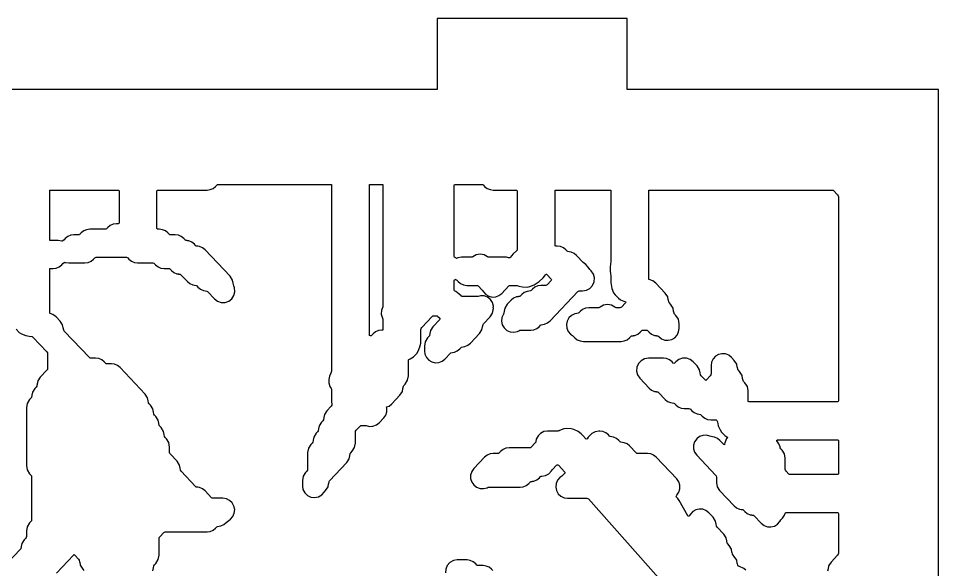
# Model space of a CAD drawing. Header units: millimetres. Extents: x 10 to 410, y 18 to 283.
# Drawn here: x 172.47 to 211.27, y 123.76 to 147 of the extents above; entities that cross this region are included whole.
import ezdxf

# ---------------------------------------------------------------- set-up
doc = ezdxf.new("R2010")
doc.units = ezdxf.units.MM
doc.layers.add('CUT', color=1, linetype='Continuous')

msp = doc.modelspace()

# ---------------------------------------------------------------- linework, layer by layer
at = {"layer": 'CUT'}
for points in [[(190.134, 21), (198.134, 21), (198.134, 24), (211.2679, 24), (211.2679, 144), (198.134, 144), (198.134, 147), (190.134, 147), (190.134, 144), (169.134, 144), (169.134, 147), (161.134, 147), (161.134, 144), (148, 144), (148, 24), (161.134, 24), (161.134, 21), (169.134, 21), (169.134, 24), (190.134, 24)], [(173.8016, 139.7583), (173.8356, 139.7637), (176.6776, 139.7637), (176.7115, 139.7583), (176.7169, 139.7244), (176.7169, 138.3853), (176.7115, 138.3514), (176.6776, 138.346), (176.6046, 138.346), (176.4708, 138.3278), (176.3468, 138.2744), (176.2416, 138.1898), (176.1891, 138.1343), (176.1639, 138.1141), (176.1318, 138.1097), (175.4858, 138.1097), (175.3521, 138.0915), (175.228, 138.0381), (175.1228, 137.9535), (175.0703, 137.898), (175.0451, 137.8778), (175.013, 137.8734), (174.8146, 137.8734), (174.6808, 137.8552), (174.5568, 137.8018), (174.4515, 137.7172), (174.399, 137.6618), (174.3477, 137.6205), (174.3239, 137.6056), (174.3064, 137.6142), (174.1568, 137.6371), (173.8356, 137.6371), (173.8016, 137.6425), (173.7962, 137.6765), (173.7962, 139.7244)], [(187.7677, 134.5301), (187.8183, 134.3652), (187.8377, 134.3272), (187.8436, 134.2898), (187.8436, 133.8959), (187.8383, 133.8619), (187.8043, 133.8565), (187.7925, 133.8565), (187.6587, 133.8383), (187.5347, 133.7849), (187.4294, 133.7003), (187.3769, 133.6449), (187.3517, 133.6246), (187.3197, 133.6203), (187.3143, 133.6203), (187.2803, 133.6256), (187.275, 133.6596), (187.275, 139.9606), (187.2803, 139.9946), (187.3143, 140), (187.8043, 140), (187.8383, 139.9946), (187.8436, 139.9606), (187.8436, 134.8941), (187.833, 134.8387), (187.7761, 134.7023)], [(192.0506, 139.9956), (192.0758, 139.9754), (192.1283, 139.9199), (192.2335, 139.8353), (192.3576, 139.7819), (192.4914, 139.7637), (193.4593, 139.7637), (193.4933, 139.7583), (193.4987, 139.7244), (193.4987, 137.2658), (193.4943, 137.2337), (193.4741, 137.2085), (193.3282, 137.0704), (193.264, 136.9964), (193.218, 136.9315), (193.1946, 136.907), (193.1399, 136.9112), (193.0487, 136.9283), (192.3101, 136.9283), (192.2781, 136.9326), (192.2539, 136.9521), (192.1067, 137.034), (191.9406, 137.0624), (191.7745, 137.034), (191.6273, 136.9521), (191.6031, 136.9326), (191.5711, 136.9283), (191.1526, 136.9283), (191.003, 136.9054), (190.9464, 136.8776), (190.914, 136.9012), (190.8529, 136.9323), (190.8473, 136.9676), (190.8473, 139.9606), (190.8527, 139.9946), (190.8866, 140), (192.0186, 140)], [(207.0388, 127.7725), (207.0048, 127.7671), (205.0131, 127.7671), (204.9811, 127.7715), (204.9559, 127.7917), (204.8393, 127.9149), (204.8151, 127.9527), (204.8066, 127.9969), (204.8066, 128.4591), (204.7711, 128.6441), (204.6697, 128.8028), (204.6155, 128.86), (204.5913, 128.8979), (204.5846, 128.933), (204.5367, 129.0704), (204.4512, 129.1882), (204.4351, 129.2005), (204.4588, 129.2191), (204.4828, 129.2322), (204.5222, 129.2388), (207.0048, 129.2388), (207.0388, 129.2335), (207.0442, 129.1995), (207.0442, 127.8065)]]:
    msp.add_lwpolyline(points, close=True, dxfattribs=at)
for points in [[(178.1441, 123.7103), (178.1687, 123.8387), (178.1706, 123.8383), (178.188, 123.9291), (178.2122, 123.967), (178.2664, 124.0242), (178.3678, 124.1829), (178.4033, 124.368), (178.4033, 125.0664), (178.4118, 125.1105), (178.436, 125.1484), (178.6038, 125.3256), (178.6289, 125.3458), (178.661, 125.3502), (180.4258, 125.3502), (180.5595, 125.3684), (180.6836, 125.4218), (180.7888, 125.5064), (180.8413, 125.5619), (180.8665, 125.5821), (180.9321, 125.5911), (180.9317, 125.5945), (181.0071, 125.6047), (181.1311, 125.6581), (181.2363, 125.7427), (181.2888, 125.7982), (181.3402, 125.8394), (181.4193, 125.8888), (181.5178, 126.0038), (181.5774, 126.1429), (181.5926, 126.2935), (181.5621, 126.4418), (181.4885, 126.5741), (181.3788, 126.6784), (181.2429, 126.745), (181.0932, 126.7679), (180.6748, 126.7679), (180.6428, 126.7723), (180.6176, 126.7926), (180.3413, 127.0843), (180.2361, 127.1689), (180.112, 127.2223), (180.0367, 127.2325), (180.0371, 127.2359), (179.9715, 127.2449), (179.9463, 127.2651), (179.331, 127.9149), (179.3068, 127.9527), (179.2894, 128.0436), (179.2875, 128.0432), (179.2628, 128.1715), (179.1614, 128.3303), (178.8835, 128.6237), (178.8593, 128.6616), (178.8508, 128.7058), (178.8508, 128.9316), (178.8153, 129.1167), (178.7139, 129.2754), (178.6597, 129.3326), (178.6355, 129.3705), (178.6181, 129.4613), (178.6162, 129.4609), (178.5916, 129.5892), (178.4901, 129.748), (178.436, 129.8052), (178.4118, 129.843), (178.3944, 129.9339), (178.3924, 129.9335), (178.3678, 130.0618), (178.2664, 130.2206), (178.2122, 130.2777), (178.188, 130.3156), (178.1706, 130.4064), (178.1687, 130.4061), (178.1441, 130.5344), (178.0426, 130.6931), (177.9885, 130.7503), (177.9643, 130.7882), (177.9468, 130.879), (177.9449, 130.8786), (177.9203, 131.007), (177.8188, 131.1657), (176.7612, 132.2826), (176.6559, 132.3672), (176.5319, 132.4206), (176.3981, 132.4388), (176.1997, 132.4388), (176.1676, 132.4432), (176.1424, 132.4634), (176.0899, 132.5189), (175.9847, 132.6035), (175.8606, 132.6569), (175.7269, 132.6751), (175.5284, 132.6751), (175.4964, 132.6795), (175.4712, 132.6997), (174.4084, 133.822), (174.3842, 133.8599), (174.3667, 133.9507), (174.3648, 133.9504), (174.3402, 134.0787), (174.2387, 134.2374), (174.0614, 134.4247), (173.9314, 134.5233), (173.8193, 134.5605), (173.8018, 134.5695), (173.7962, 134.6048), (173.7962, 136.4163), (173.8016, 136.4503), (173.8356, 136.4557), (173.9368, 136.4557), (174.0706, 136.4739), (174.1946, 136.5273), (174.2999, 136.6119), (174.3524, 136.6674), (174.4037, 136.7086), (174.4275, 136.7235), (174.445, 136.7149), (174.5946, 136.692), (175.2793, 136.692), (175.4131, 136.7102), (175.5372, 136.7636), (175.6424, 136.8482), (175.6949, 136.9036), (175.7201, 136.9239), (175.7521, 136.9283), (177.0269, 136.9283), (177.0589, 136.9239), (177.0841, 136.9036), (177.1366, 136.8482), (177.2418, 136.7636), (177.3659, 136.7102), (177.4997, 136.692), (178.1456, 136.692), (178.1777, 136.6876), (178.2029, 136.6674), (178.2554, 136.6119), (178.3606, 136.5273), (178.4847, 136.4739), (178.6184, 136.4557), (178.8169, 136.4557), (178.8489, 136.4513), (178.8741, 136.4311), (178.9267, 136.3756), (179.0319, 136.291), (179.1559, 136.2376), (179.2313, 136.2274), (179.2308, 136.224), (179.2965, 136.215), (179.3217, 136.1948), (179.5979, 135.903), (179.7032, 135.8184), (179.8272, 135.7651), (179.9026, 135.7548), (179.9021, 135.7514), (179.9677, 135.7425), (179.9929, 135.7222), (180.0454, 135.6668), (180.1507, 135.5821), (180.2747, 135.5288), (180.3501, 135.5185), (180.3496, 135.5151), (180.4152, 135.5062), (180.4404, 135.4859), (180.7378, 135.1719), (180.8679, 135.0733), (181.0229, 135.0218), (181.1862, 135.023), (181.3403, 135.0767), (181.469, 135.1773), (181.5584, 135.3139), (181.599, 135.472), (181.5865, 135.6348), (181.5503, 135.7193), (181.527, 135.841), (181.525, 135.8407), (181.5004, 135.969), (181.399, 136.1277), (180.3413, 137.2446), (180.2361, 137.3292), (180.112, 137.3826), (180.0367, 137.3929), (180.0371, 137.3963), (179.9715, 137.4052), (179.9463, 137.4255), (179.8938, 137.4809), (179.7885, 137.5655), (179.6645, 137.6189), (179.5891, 137.6292), (179.5896, 137.6326), (179.524, 137.6415), (179.4988, 137.6618), (179.4463, 137.7172), (179.341, 137.8018), (179.217, 137.8552), (179.0832, 137.8734), (178.8847, 137.8734), (178.8527, 137.8778), (178.8275, 137.898), (178.775, 137.9535), (178.6698, 138.0381), (178.5457, 138.0915), (178.4119, 138.1097), (178.3563, 138.1097), (178.3223, 138.1151), (178.3169, 138.1491), (178.3169, 139.7244), (178.3223, 139.7583), (178.3563, 139.7637), (180.4258, 139.7637), (180.5595, 139.7819), (180.6836, 139.8353), (180.7888, 139.9199), (180.8413, 139.9754), (180.8665, 139.9956), (180.8985, 140), (185.6356, 140), (185.6696, 139.9946), (185.675, 139.9606), (185.675, 132.1314), (185.6665, 132.0873), (185.6422, 132.0493), (185.5836, 131.9203), (185.5635, 131.7801), (185.5635, 131.7408), (185.5598, 131.6303), (185.6023, 131.4812), (185.6577, 131.3983), (185.6696, 131.3734), (185.675, 131.3377), (185.675, 130.8331), (185.6846, 130.7355), (185.6865, 130.7257), (185.6879, 130.6885), (185.6669, 130.6577), (185.4767, 130.4569), (185.3753, 130.2981), (185.3507, 130.1698), (185.3487, 130.1702), (185.3313, 130.0793), (185.3071, 130.0414), (185.253, 129.9843), (185.1515, 129.8255), (185.1269, 129.6972), (185.125, 129.6976), (185.1075, 129.6067), (185.0833, 129.5689), (185.0292, 129.5117), (184.9278, 129.3529), (184.9031, 129.2246), (184.9012, 129.225), (184.8838, 129.1342), (184.8596, 129.0963), (184.8055, 129.0391), (184.704, 128.8804), (184.6685, 128.6953), (184.6685, 127.9969), (184.66, 127.9527), (184.6358, 127.9149), (184.5817, 127.8577), (184.4802, 127.6989), (184.4447, 127.5139), (184.4447, 127.298), (184.4704, 127.1399), (184.5447, 126.9981), (184.66, 126.887), (184.8045, 126.818), (184.9634, 126.7983), (185.1204, 126.8298), (185.2594, 126.9094), (185.3661, 127.0287), (185.3725, 127.0387), (185.4266, 127.0959), (185.528, 127.2546), (185.5526, 127.383), (185.5546, 127.3826), (185.572, 127.4734), (185.5962, 127.5113), (186.3216, 128.2773), (186.4231, 128.4361), (186.4477, 128.5644), (186.4496, 128.564), (186.467, 128.6549), (186.4912, 128.6927), (186.5454, 128.7499), (186.6468, 128.9087), (186.6823, 129.0937), (186.6823, 129.5558), (186.6908, 129.6), (186.715, 129.6379), (186.8828, 129.815), (186.908, 129.8353), (186.94, 129.8397), (187.0959, 129.8397), (187.1352, 129.8343), (187.2707, 129.7991), (187.4223, 129.8068), (187.5646, 129.8597), (187.6845, 129.9528), (187.8773, 130.1564), (187.9626, 130.2788), (188.0079, 130.4209), (188.0094, 130.57), (187.9947, 130.6194), (188.0997, 130.6596), (188.2166, 130.751), (188.5592, 131.1128), (188.6606, 131.2715), (188.6852, 131.3998), (188.6872, 131.3995), (188.7046, 131.4903), (188.7288, 131.5282), (188.7829, 131.5853), (188.8844, 131.7441), (188.9199, 131.9291), (188.9199, 132.5684), (188.9267, 132.6076), (188.9368, 132.6164), (188.9877, 132.6428), (189.1266, 132.7356), (189.2646, 132.8735), (189.3275, 132.9677), (189.4021, 133.1479), (189.434, 133.3082), (189.4436, 133.4058), (189.4436, 133.8895), (189.4521, 133.9337), (189.4763, 133.9716), (189.9166, 134.4365), (189.9478, 134.46), (190.029, 134.4577), (190.029, 134.4587), (190.0692, 134.4553), (190.1323, 134.4571), (190.1635, 134.4336), (190.2363, 134.3567), (190.2554, 134.3291), (190.2363, 134.3015), (189.9519, 134.0012), (189.8504, 133.8424), (189.8258, 133.7141), (189.8239, 133.7145), (189.8064, 133.6236), (189.7822, 133.5857), (189.7281, 133.5286), (189.6267, 133.3698), (189.5912, 133.1848), (189.5912, 132.9851), (189.6132, 132.8384), (189.6773, 132.7045), (189.7779, 132.5954), (189.9061, 132.5206), (190.0506, 132.4868), (190.1987, 132.4968), (190.3373, 132.5499), (190.4542, 132.6413), (190.6866, 132.8868), (190.7118, 132.907), (190.7775, 132.916), (190.777, 132.9194), (190.8524, 132.9296), (190.9764, 132.983), (191.0816, 133.0676), (191.1341, 133.1231), (191.1593, 133.1433), (191.225, 133.1523), (191.2245, 133.1556), (191.2999, 133.1659), (191.4239, 133.2193), (191.5291, 133.3039), (191.9155, 133.7119), (192.017, 133.8707), (192.0416, 133.999), (192.0435, 133.9986), (192.061, 134.0895), (192.0852, 134.1273), (192.363, 134.4208), (192.4645, 134.5795), (192.4891, 134.7079), (192.491, 134.7075), (192.4925, 134.715), (192.4929, 134.7278), (192.5, 134.7646), (192.5, 134.8017), (192.4955, 134.8017), (192.4979, 134.8691), (192.456, 135.0175), (192.371, 135.146), (192.2509, 135.2426), (192.107, 135.298), (191.9531, 135.3069), (191.8614, 135.2833), (191.7948, 135.2743), (191.1914, 135.2743), (191.1593, 135.2786), (191.1341, 135.2989), (191.0589, 135.3783), (190.9202, 135.4814), (190.8528, 135.5152), (190.8473, 135.5499), (190.8473, 135.9438), (190.8529, 135.9791), (190.9002, 136.0032), (190.9057, 135.9998), (190.957, 135.9585), (191.0095, 135.903), (191.1148, 135.8184), (191.2388, 135.7651), (191.3726, 135.7468), (191.7948, 135.7468), (191.8268, 135.7425), (191.852, 135.7222), (192.0264, 135.5381), (192.0761, 135.4664), (192.1772, 135.3589), (192.3052, 135.2856), (192.4491, 135.2528), (192.5962, 135.2635), (192.7339, 135.3166), (192.85, 135.4076), (193.1479, 135.7222), (193.1731, 135.7425), (193.2052, 135.7468), (193.4472, 135.7468), (193.4994, 135.7387), (193.5741, 135.7121), (193.7238, 135.678), (193.9188, 135.6727), (194.0304, 135.6918), (194.2126, 135.7615), (194.3509, 135.8486), (194.4284, 135.9087), (194.5928, 136.0644), (194.657, 136.1384), (194.6913, 136.1869), (194.7174, 136.2135), (194.731, 136.2157), (194.7357, 136.215), (194.7609, 136.1948), (194.9352, 136.0107), (194.9543, 135.9831), (194.9352, 135.9555), (194.7609, 135.7715), (194.7357, 135.7512), (194.7037, 135.7468), (194.5052, 135.7468), (194.3714, 135.7286), (194.2474, 135.6752), (194.1421, 135.5906), (194.0896, 135.5352), (194.0644, 135.5149), (193.9988, 135.506), (193.9992, 135.5026), (193.9239, 135.4923), (193.7998, 135.439), (193.6946, 135.3543), (193.6421, 135.2989), (193.6169, 135.2786), (193.5513, 135.2697), (193.5517, 135.2663), (193.4764, 135.256), (193.3523, 135.2027), (193.2471, 135.1181), (193.0845, 134.9463), (192.983, 134.7875), (192.9584, 134.6592), (192.9565, 134.6596), (192.939, 134.5688), (192.9192, 134.5378), (192.8568, 134.395), (192.8414, 134.2399), (192.8744, 134.0876), (192.9528, 133.9529), (193.0688, 133.8488), (193.2112, 133.7855), (193.3662, 133.7692), (193.5187, 133.8013), (193.5686, 133.83), (193.62, 133.8521), (193.6527, 133.8565), (194.0749, 133.8565), (194.2087, 133.8748), (194.3327, 133.9281), (194.438, 134.0127), (194.4905, 134.0682), (194.5157, 134.0885), (194.5813, 134.0974), (194.5809, 134.1008), (194.6562, 134.1111), (194.7803, 134.1644), (194.8855, 134.249), (196.0568, 135.4859), (196.082, 135.5062), (196.114, 135.5105), (196.2605, 135.5105), (196.4238, 135.538), (196.5692, 135.6172), (196.6808, 135.7396), (196.7462, 135.8917), (196.7584, 136.0569), (196.716, 136.2169), (196.6236, 136.3543), (196.5603, 136.4212), (196.4972, 136.52), (196.3996, 136.6318), (196.3402, 136.6686), (196.2805, 136.7166), (196.0043, 137.0084), (195.899, 137.093), (195.775, 137.1463), (195.6996, 137.1566), (195.7001, 137.16), (195.6345, 137.1689), (195.6093, 137.1892), (195.5568, 137.2446), (195.4515, 137.3292), (195.3275, 137.3826), (195.1937, 137.4008), (195.138, 137.4008), (195.1041, 137.4062), (195.0987, 137.4402), (195.0987, 139.7244), (195.1041, 139.7583), (195.138, 139.7637), (197.4135, 139.7637), (197.4475, 139.7583), (197.4528, 139.7244), (197.4528, 136.7313), (197.4406, 136.6543), (197.4365, 136.643), (197.4226, 136.5263), (197.4226, 136.3449), (197.4316, 136.2507), (197.4528, 136.14), (197.4528, 135.8729), (197.4624, 135.7753), (197.4943, 135.615), (197.569, 135.4348), (197.6319, 135.3406), (197.7698, 135.2027), (197.864, 135.1398), (198.0008, 135.0831), (197.9997, 135.08), (198.0709, 135.054), (198.0815, 135.0458), (198.0869, 135.038), (198.0678, 135.0104), (197.8935, 134.8263), (197.8683, 134.8061), (197.8362, 134.8017), (197.6803, 134.8017), (197.6483, 134.8061), (197.6241, 134.8255), (197.4768, 134.9075), (197.3108, 134.9359), (197.1447, 134.9075), (196.9975, 134.8255), (196.9733, 134.8061), (196.9412, 134.8017), (196.519, 134.8017), (196.3852, 134.7835), (196.2612, 134.7301), (196.1559, 134.6455), (196.1034, 134.59), (196.0782, 134.5698), (196.0126, 134.5608), (196.0133, 134.5559), (195.9256, 134.5425), (195.7897, 134.4758), (195.68, 134.3716), (195.6064, 134.2393), (195.5759, 134.091), (195.5911, 133.9404), (195.6507, 133.8012), (195.7492, 133.6863), (195.8283, 133.6369), (195.8797, 133.5956), (195.9322, 133.5402), (196.0374, 133.4556), (196.1614, 133.4022), (196.2952, 133.384), (197.8788, 133.384), (198.0126, 133.4022), (198.1366, 133.4556), (198.2418, 133.5402), (198.2944, 133.5956), (198.3196, 133.6159), (198.3852, 133.6248), (198.3847, 133.6282), (198.4601, 133.6385), (198.5841, 133.6918), (198.6894, 133.7765), (198.7419, 133.8319), (198.7671, 133.8522), (198.7991, 133.8565), (198.955, 133.8565), (198.9871, 133.8522), (199.0123, 133.8319), (199.0648, 133.7765), (199.17, 133.6918), (199.294, 133.6385), (199.3694, 133.6282), (199.3689, 133.6248), (199.4346, 133.6159), (199.4598, 133.5956), (199.4684, 133.5865), (199.5853, 133.4951), (199.7239, 133.442), (199.872, 133.4319), (200.0165, 133.4658), (200.1447, 133.5406), (200.2453, 133.6497), (200.3095, 133.7835), (200.3315, 133.9303), (200.3315, 134.1299), (200.296, 134.315), (200.1945, 134.4737), (200.1404, 134.5309), (200.1162, 134.5688), (200.0988, 134.6596), (200.0968, 134.6592), (200.0722, 134.7875), (199.9708, 134.9463), (199.9167, 135.0035), (199.8924, 135.0413), (199.875, 135.1322), (199.8731, 135.1318), (199.8485, 135.2601), (199.747, 135.4189), (199.3509, 135.8372), (199.2209, 135.9358), (199.066, 135.9873), (199.0582, 135.9885), (199.0528, 136.0225), (199.0528, 139.7244), (199.0582, 139.7583), (199.0922, 139.7637), (206.7865, 139.7637), (206.8186, 139.7593), (206.8438, 139.7391), (207.0115, 139.5619), (207.0357, 139.5241), (207.0442, 139.4799), (207.0442, 130.8782), (207.0388, 130.8442), (207.0048, 130.8388), (203.2797, 130.8388), (203.2457, 130.8442), (203.2403, 130.8782), (203.2403, 131.2945), (203.2048, 131.4795), (203.1034, 131.6383), (203.0492, 131.6954), (203.025, 131.7333), (203.0076, 131.8242), (203.0057, 131.8238), (202.9811, 131.9521), (202.8796, 132.1109), (202.8255, 132.168), (202.8013, 132.2059), (202.7839, 132.2967), (202.7819, 132.2964), (202.7573, 132.4247), (202.6559, 132.5834), (202.5371, 132.7089), (202.4202, 132.8003), (202.2816, 132.8534), (202.1335, 132.8634), (201.989, 132.8296), (201.8608, 132.7548), (201.7602, 132.6457), (201.6961, 132.5118), (201.674, 132.3651), (201.674, 132.0138), (201.6656, 131.9696), (201.6413, 131.9317), (201.4783, 131.7595), (201.4503, 131.7382), (201.4223, 131.7595), (201.2592, 131.9317), (201.235, 131.9696), (201.2176, 132.0604), (201.2156, 132.0601), (201.191, 132.1884), (201.0896, 132.3472), (200.9183, 132.528), (200.7895, 132.626), (200.6361, 132.6776), (200.4743, 132.6776), (200.321, 132.626), (200.1922, 132.528), (200.1357, 132.4684), (200.1077, 132.4471), (200.0797, 132.4684), (200.0319, 132.5189), (199.9267, 132.6035), (199.8026, 132.6569), (199.6688, 132.6751), (199.0323, 132.6751), (198.869, 132.6477), (198.7236, 132.5684), (198.612, 132.446), (198.5466, 132.2939), (198.5344, 132.1288), (198.5768, 131.9687), (198.6692, 131.8313), (199.0648, 131.4136), (199.17, 131.329), (199.294, 131.2756), (199.3694, 131.2653), (199.3689, 131.262), (199.4346, 131.253), (199.4598, 131.2328), (199.7361, 130.941), (199.8413, 130.8564), (199.9653, 130.803), (200.0407, 130.7928), (200.0402, 130.7894), (200.1059, 130.7804), (200.131, 130.7602), (200.1836, 130.7047), (200.2888, 130.6201), (200.4128, 130.5668), (200.5466, 130.5485), (200.7451, 130.5485), (200.7771, 130.5442), (200.8023, 130.5239), (200.8548, 130.4684), (200.9601, 130.3838), (201.0841, 130.3305), (201.1595, 130.3202), (201.159, 130.3168), (201.2246, 130.3079), (201.2498, 130.2876), (201.3023, 130.2322), (201.4076, 130.1475), (201.5316, 130.0942), (201.6654, 130.0759), (201.8639, 130.0759), (201.8959, 130.0716), (201.9194, 130.0527), (201.9379, 130.0267), (201.9492, 129.9945), (201.9818, 129.8302), (202.0565, 129.65), (202.1194, 129.5558), (202.2573, 129.4179), (202.3389, 129.3634), (202.3641, 129.3401), (202.3497, 129.3088), (202.3327, 129.2834), (202.2581, 129.1031), (202.2465, 129.0452), (202.2361, 129.0167), (202.212, 129.0353), (202.0457, 129.2109), (201.9405, 129.2955), (201.8164, 129.3489), (201.7411, 129.3591), (201.7415, 129.3625), (201.6753, 129.3715), (201.63, 129.391), (201.4835, 129.4291), (201.3323, 129.4216), (201.1903, 129.3692), (201.0704, 129.2767), (200.9838, 129.1526), (200.9383, 129.0082), (200.938, 128.8569), (200.9831, 128.7123), (201.0693, 128.5879), (201.8651, 127.7476), (201.8893, 127.7097), (201.8978, 127.6656), (201.8978, 127.4397), (201.9333, 127.2546), (202.0347, 127.0959), (202.6449, 126.4516), (202.7501, 126.367), (202.8742, 126.3136), (202.9495, 126.3033), (202.9491, 126.2999), (203.0147, 126.291), (203.0399, 126.2707), (203.0924, 126.2153), (203.1976, 126.1307), (203.3217, 126.0773), (203.397, 126.067), (203.3966, 126.0637), (203.4622, 126.0547), (203.4874, 126.0344), (203.7887, 125.7163), (203.9076, 125.6237), (204.0487, 125.5708), (204.1991, 125.5623), (204.3452, 125.599), (204.4737, 125.6776), (204.5731, 125.7908), (204.6155, 125.8573), (204.687, 125.9328), (204.7725, 126.0556), (204.7986, 126.1377), (204.8107, 126.1615), (204.846, 126.1671), (207.0048, 126.1671), (207.0388, 126.1617), (207.0442, 126.1278), (207.0442, 124.4526), (207.0357, 124.4084), (207.0115, 124.3706), (206.7336, 124.0771), (206.6322, 123.9183), (206.6076, 123.79), (206.6056, 123.7904), (206.5882, 123.6996)], [(172.3753, 133.9034), (172.5132, 133.7655), (172.6074, 133.7026), (172.7876, 133.6279), (172.9284, 133.5999), (173.04, 133.5905), (173.052, 133.5909), (173.0832, 133.5674), (173.6717, 132.9459), (173.6959, 132.908), (173.7044, 132.8639), (173.7044, 132.2501), (173.6959, 132.2059), (173.6717, 132.168), (173.3939, 131.8746), (173.2924, 131.7158), (173.2678, 131.5875), (173.2659, 131.5879), (173.2484, 131.497), (173.2242, 131.4592), (173.1701, 131.402), (173.0686, 131.2432), (173.044, 131.1149), (173.0421, 131.1153), (173.0247, 131.0245), (173.0005, 130.9866), (172.9463, 130.9294), (172.8449, 130.7707), (172.8094, 130.5856), (172.8094, 128.1485), (172.8449, 127.9635), (172.9463, 127.8047), (173.0005, 127.7476), (173.0247, 127.7097), (173.0331, 127.6656), (173.0331, 125.8703), (173.0247, 125.8262), (173.0005, 125.7883), (172.9463, 125.7311), (172.8449, 125.5724), (172.8094, 125.3873), (172.8094, 125.1615), (172.8009, 125.1173), (172.7767, 125.0794), (172.7226, 125.0223), (172.6211, 124.8635), (172.5965, 124.7352), (172.5946, 124.7356), (172.5772, 124.6447), (172.553, 124.6068), (171.8184, 123.8311)], [(203.1479, 123.7423), (203.0571, 123.8099), (202.8809, 123.8937), (202.8477, 123.9021), (202.8159, 123.9151), (202.8131, 123.9173), (202.8013, 123.9359), (202.7839, 124.0267), (202.7819, 124.0263), (202.7573, 124.1546), (202.6559, 124.3134), (202.6017, 124.3706), (202.5775, 124.4084), (202.5601, 124.4993), (202.5582, 124.4989), (202.5336, 124.6272), (202.4321, 124.786), (202.378, 124.8431), (202.3538, 124.881), (202.3363, 124.9718), (202.3344, 124.9715), (202.3098, 125.0998), (202.2083, 125.2585), (201.9305, 125.552), (201.9063, 125.5899), (201.8888, 125.6807), (201.8869, 125.6803), (201.8623, 125.8086), (201.7608, 125.9674), (201.5765, 126.162), (201.4604, 126.253), (201.3228, 126.3061), (201.1756, 126.3168), (201.0318, 126.284), (200.9037, 126.2107), (200.8027, 126.1032), (200.7529, 126.0315), (200.7414, 126.0194), (200.7156, 125.9995), (200.6954, 126.025), (200.3283, 126.6739), (200.2719, 126.7541), (200.2114, 126.8242), (200.1939, 126.8519), (200.2127, 126.8788), (200.2297, 126.8967), (200.3158, 127.0208), (200.3609, 127.165), (200.3609, 127.316), (200.3158, 127.4602), (200.2297, 127.5843), (199.3606, 128.502), (199.2554, 128.5866), (199.1314, 128.64), (198.9976, 128.6582), (198.5753, 128.6582), (198.5433, 128.6626), (198.5181, 128.6829), (198.2418, 128.9746), (198.1366, 129.0592), (198.0126, 129.1126), (197.9372, 129.1228), (197.9377, 129.1262), (197.872, 129.1352), (197.8468, 129.1554), (197.7943, 129.2109), (197.6891, 129.2955), (197.5651, 129.3489), (197.4897, 129.3591), (197.4902, 129.3625), (197.4245, 129.3715), (197.3993, 129.3917), (197.3468, 129.4472), (197.2416, 129.5318), (197.1175, 129.5851), (196.9838, 129.6034), (196.9462, 129.6034), (196.7883, 129.5778), (196.6465, 129.5036), (196.5354, 129.3884), (196.5015, 129.3395), (196.4454, 129.2803), (196.417, 129.2588), (196.3893, 129.2812), (196.2695, 129.4161), (196.1976, 129.4827), (196.0673, 129.5814), (195.8918, 129.6667), (195.7823, 129.6954), (195.5876, 129.707), (195.4754, 129.6915), (195.291, 129.6277), (195.278, 129.6201), (195.2483, 129.6076), (195.2163, 129.6034), (194.7843, 129.6034), (194.6298, 129.5789), (194.4904, 129.5079), (194.3798, 129.3973), (194.3088, 129.2579), (194.2934, 129.1607), (194.2848, 129.1334), (194.2639, 129.1032), (194.0896, 128.9191), (194.0644, 128.8989), (194.0324, 128.8945), (193.1626, 128.8945), (193.0288, 128.8763), (192.9048, 128.8229), (192.7996, 128.7383), (192.7471, 128.6829), (192.7219, 128.6626), (192.6898, 128.6582), (192.4914, 128.6582), (192.3576, 128.64), (192.2335, 128.5866), (192.1283, 128.502), (191.6715, 128.0197), (191.5853, 127.8953), (191.5402, 127.7507), (191.5405, 127.5994), (191.586, 127.455), (191.6727, 127.3309), (191.7925, 127.2384), (191.9345, 127.186), (192.0857, 127.1785), (192.2322, 127.2166), (192.2775, 127.2361), (192.3101, 127.2405), (193.6274, 127.2405), (193.7612, 127.2587), (193.8852, 127.3121), (193.9905, 127.3967), (194.043, 127.4522), (194.0682, 127.4724), (194.1338, 127.4814), (194.1333, 127.4848), (194.2087, 127.495), (194.3327, 127.5484), (194.438, 127.633), (194.4858, 127.6835), (194.516, 127.7065), (194.5381, 127.7065), (194.6961, 127.7321), (194.8379, 127.8063), (194.949, 127.9215), (194.9874, 127.9769), (195.1618, 128.161), (195.187, 128.1813), (195.2027, 128.1834), (195.2202, 128.181), (195.2457, 128.1593), (195.5044, 127.8678), (195.5224, 127.8401), (195.5035, 127.813), (195.4322, 127.7377), (195.3808, 127.6964), (195.3017, 127.647), (195.2032, 127.5321), (195.1436, 127.393), (195.1284, 127.2423), (195.1589, 127.0941), (195.2324, 126.9618), (195.3422, 126.8575), (195.4781, 126.7908), (195.6277, 126.7679), (196.4453, 126.7679), (196.4784, 126.7632), (196.5039, 126.7416), (200.5569, 122.1748)], [(174.0761, 123.6161), (174.7952, 124.3755), (174.8232, 124.3968), (174.8512, 124.3755), (175.0143, 124.2033), (175.0385, 124.1654), (175.0559, 124.0746), (175.0578, 124.0749), (175.0825, 123.9466), (175.1839, 123.7879), (175.238, 123.7307)], [(192.4767, 123.7208), (192.4242, 123.7763), (192.3189, 123.8609), (192.1949, 123.9143), (192.0611, 123.9325), (191.8626, 123.9325), (191.8306, 123.9369), (191.8054, 123.9571), (191.7529, 124.0126), (191.6477, 124.0972), (191.5236, 124.1505), (191.3898, 124.1688), (190.977, 124.1688), (190.8137, 124.1414), (190.6683, 124.0621), (190.5568, 123.9397), (190.4913, 123.7876), (190.4792, 123.6225)]]:
    msp.add_lwpolyline(points, dxfattribs=at)

doc.saveas('drawing.dxf')
